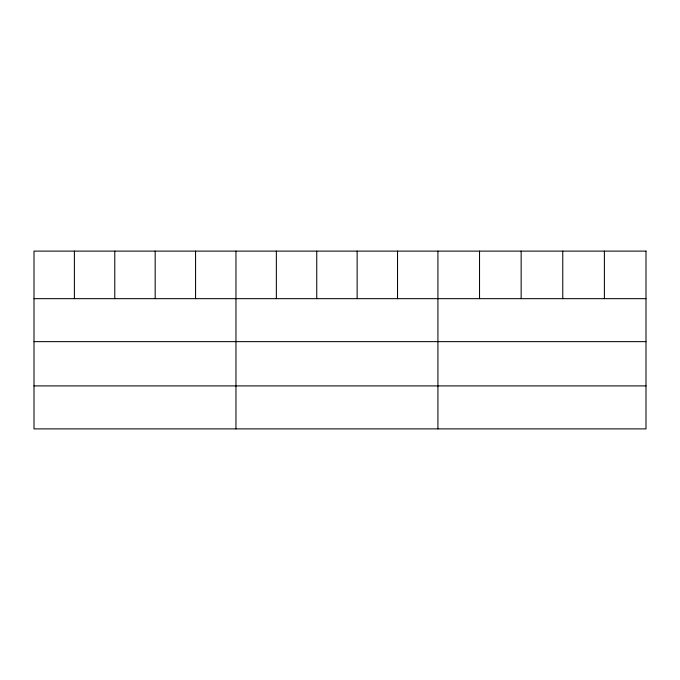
<?xml version="1.0" encoding="UTF-8"?>
<svg xmlns="http://www.w3.org/2000/svg" width="680" height="680" viewBox="0 0 680 680"><rect width="100%" height="100%" fill="white"/><g stroke="black" fill="none" stroke-linecap="round" stroke-linejoin="round"><path stroke-width="1.02" d="M34 298.664L646 298.664M34 341.64L646 341.64M34 385.909L646 385.909M604.384 251.115L604.384 298.664M562.768 251.115L562.768 298.664M521.152 251.115L521.152 298.664M479.536 251.115L479.536 298.664M437.92 251.115L437.92 428.885M397.528 251.115L397.528 298.664M357.136 251.115L357.136 298.664M316.744 251.115L316.744 298.664M276.352 251.115L276.352 298.664M235.96 251.115L235.96 428.885M195.568 251.115L195.568 298.664M155.176 251.115L155.176 298.664M114.784 251.115L114.784 298.664M74.392 251.115L74.392 298.664M646 251.115L34 251.115L34 428.885L646 428.885L646 251.115"/></g></svg>
